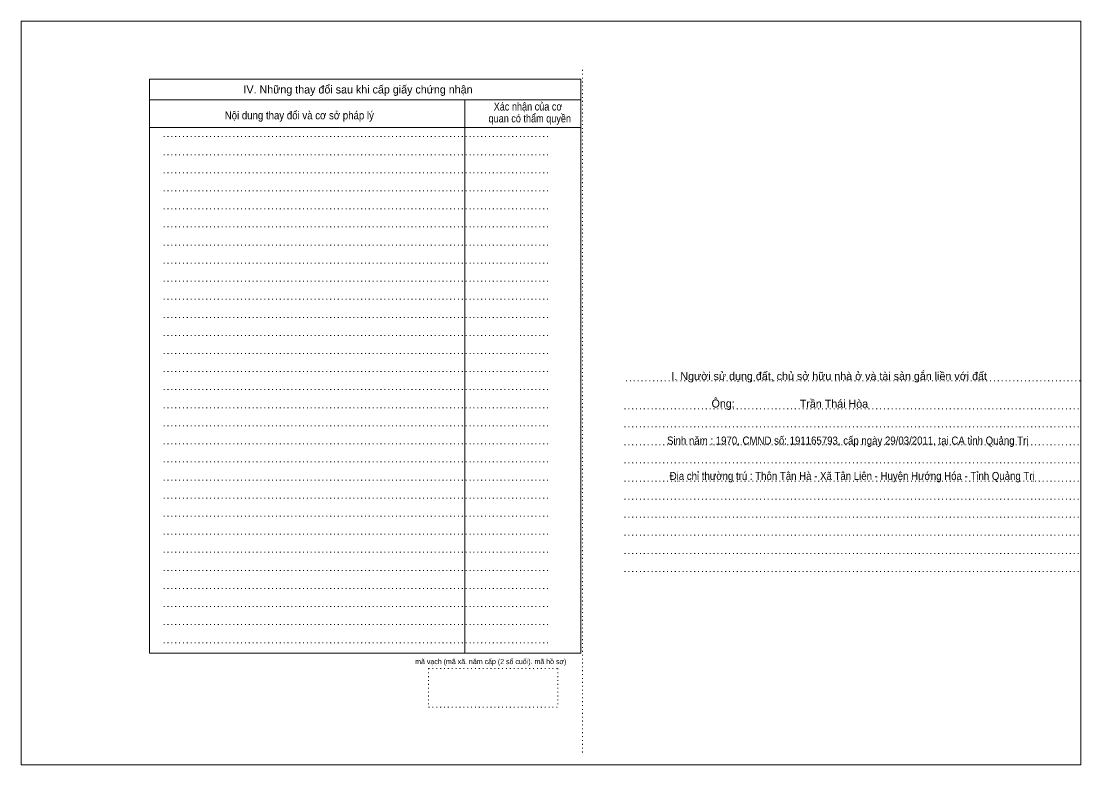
# Model space of a CAD drawing. Header units: metres. Extents: x 546805 to 549947, y 1838243 to 1838537.
# Drawn here: x 548848.4 to 549258.8, y 1838246.7 to 1838534.7 of the extents above; entities that cross this region are included whole.
import ezdxf
from ezdxf.enums import TextEntityAlignment as Align

# ---------------------------------------------------------------- set-up
doc = ezdxf.new("R2010")
doc.units = ezdxf.units.M
doc.linetypes.add('DOTTED', pattern=[1.5, 0.3, -1.2])
for name, color, linetype, lineweight in [('1', 7, 'DOTTED', 13), ('10', 7, 'Continuous', 13), ('18', 7, 'Continuous', 13), ('2', 7, 'Continuous', 13), ('20', 7, 'Continuous', 13)]:
    doc.layers.add(name, color=color, linetype=linetype, lineweight=lineweight)

msp = doc.modelspace()

# ---------------------------------------------------------------- linework, layer by layer
at = {"layer": '1'}
for p, q in [((549065.8, 1838515.79), (549065.8, 1838250.79)), ((548903.6, 1838489.99), (549052.7, 1838489.99)), ((548903.6, 1838482.99), (549052.7, 1838482.99)), ((548903.6, 1838475.99), (549052.7, 1838475.99)), ((548903.6, 1838468.99), (549052.7, 1838468.99)), ((548903.6, 1838461.99), (549052.7, 1838461.99)), ((548903.6, 1838454.99), (549052.7, 1838454.99)), ((548903.6, 1838447.99), (549052.7, 1838447.99)), ((548903.6, 1838440.99), (549052.7, 1838440.99)), ((548903.6, 1838433.99), (549052.7, 1838433.99)), ((548903.6, 1838426.99), (549052.7, 1838426.99)), ((548903.6, 1838419.99), (549052.7, 1838419.99)), ((548903.6, 1838412.99), (549052.7, 1838412.99)), ((548903.6, 1838405.99), (549052.7, 1838405.99)), ((548903.6, 1838398.99), (549052.7, 1838398.99)), ((549082.7, 1838395.39), (549258.8, 1838395.39)), ((548903.6, 1838391.99), (549052.7, 1838391.99)), ((548903.6, 1838384.99), (549052.7, 1838384.99)), ((549082.1, 1838384.59), (549258.2, 1838384.59)), ((548903.6, 1838377.99), (549052.7, 1838377.99)), ((549082.1, 1838377.59), (549258.2, 1838377.59)), ((548903.6, 1838370.99), (549052.7, 1838370.99)), ((549082.1, 1838370.59), (549258.2, 1838370.59)), ((548903.6, 1838363.99), (549052.7, 1838363.99)), ((549082.1, 1838363.59), (549258.2, 1838363.59)), ((548903.6, 1838356.99), (549052.7, 1838356.99)), ((549082.1, 1838356.59), (549258.2, 1838356.59)), ((548903.6, 1838349.99), (549052.7, 1838349.99)), ((549082.1, 1838349.59), (549258.2, 1838349.59)), ((548903.6, 1838342.99), (549052.7, 1838342.99)), ((549082.1, 1838342.59), (549258.2, 1838342.59)), ((548903.6, 1838335.99), (549052.7, 1838335.99)), ((549082.1, 1838335.59), (549258.2, 1838335.59)), ((548903.6, 1838328.99), (549052.7, 1838328.99)), ((549082.1, 1838328.59), (549258.2, 1838328.59)), ((548903.6, 1838321.99), (549052.7, 1838321.99)), ((549082.1, 1838321.59), (549258.2, 1838321.59)), ((548903.6, 1838314.99), (549052.7, 1838314.99)), ((548903.6, 1838307.99), (549052.7, 1838307.99)), ((548903.6, 1838300.99), (549052.7, 1838300.99)), ((548903.6, 1838293.99), (549052.7, 1838293.99)), ((549006.2, 1838283.99), (549056.2, 1838283.99)), ((549006.2, 1838283.99), (549006.2, 1838268.99)), ((549056.2, 1838283.99), (549056.2, 1838268.99)), ((549006.2, 1838268.99), (549056.2, 1838268.99))]:
    msp.add_line(p, q, dxfattribs=at)
at = {"layer": '1', "linetype": 'Continuous'}
msp.add_lwpolyline([(548848.4, 1838246.69), (549258.8, 1838246.69), (549258.8, 1838534.69), (548848.4, 1838534.69)], close=True, dxfattribs=at)
at = {"layer": '2'}
for p, q in [((548898.1, 1838512.29), (549065.2, 1838512.29)), ((548898.1, 1838512.29), (548898.1, 1838289.99)), ((549065.2, 1838512.29), (549065.2, 1838289.99)), ((548898.1, 1838504.29), (549065.2, 1838504.29)), ((549020.2, 1838504.29), (549020.2, 1838289.99)), ((548898.1, 1838493.49), (549065.2, 1838493.49)), ((548898.1, 1838289.99), (549065.2, 1838289.99))]:
    msp.add_line(p, q, dxfattribs=at)

# ---------------------------------------------------------------- texts
at = {"layer": '1', "width": 0.85}
msp.add_text('mã vạch (mã xã. năm cấp (2 số cuối). mã hồ sơ)', height=2, dxfattribs=at).set_placement((549030.285, 1838285.69), align=Align.CENTER)
at = {"layer": '10'}
for s, p in [('IV. Những thay đổi sau khi cấp giấy chứng nhận', (548978.855, 1838506.69)), ('I. Người sử dụng đất, chủ sở hữu nhà ở và tài sản gắn liền với đất', (549161.35, 1838395.69))]:
    msp.add_text(s, height=3.1, dxfattribs=at).set_placement(p, align=Align.CENTER)
for s, width, p in [('Xác nhận của cơ', 0.85, (549044.71, 1838500.09)), ('Nội dung thay đổi và cơ sở pháp lý', 0.9, (548956.115, 1838496.69)), ('Địa chỉ thường trú : Thôn Tân Hà - Xã Tân Liên - Huyện Hướng Hóa - Tỉnh Quảng Trị', 0.9, (549170.25, 1838357.02))]:
    msp.add_text(s, height=3.1, dxfattribs=dict(at, width=width)).set_placement(p, align=Align.CENTER)
at = {"layer": '18'}
msp.add_text('Trần Thái Hòa', height=3.1, dxfattribs=at).set_placement((549163.195, 1838384.99), align=Align.CENTER)
at = {"layer": '18', "width": 0.9}
msp.add_text('Sinh năm : 1970, CMND số: 191165793, cấp ngày 29/03/2011, tại CA tỉnh Quảng Trị', height=3.1, dxfattribs=at).set_placement((549168.535, 1838370.73), align=Align.CENTER)
at = {"layer": '2', "width": 0.85}
msp.add_text('quan có thẩm quyền', height=3.1, dxfattribs=at).set_placement((549045.385, 1838495.49), align=Align.CENTER)
at = {"layer": '20'}
msp.add_text('Ông: ', height=3.1, dxfattribs=at).set_placement((549120.86, 1838385.07), align=Align.CENTER)

doc.saveas('drawing.dxf')
